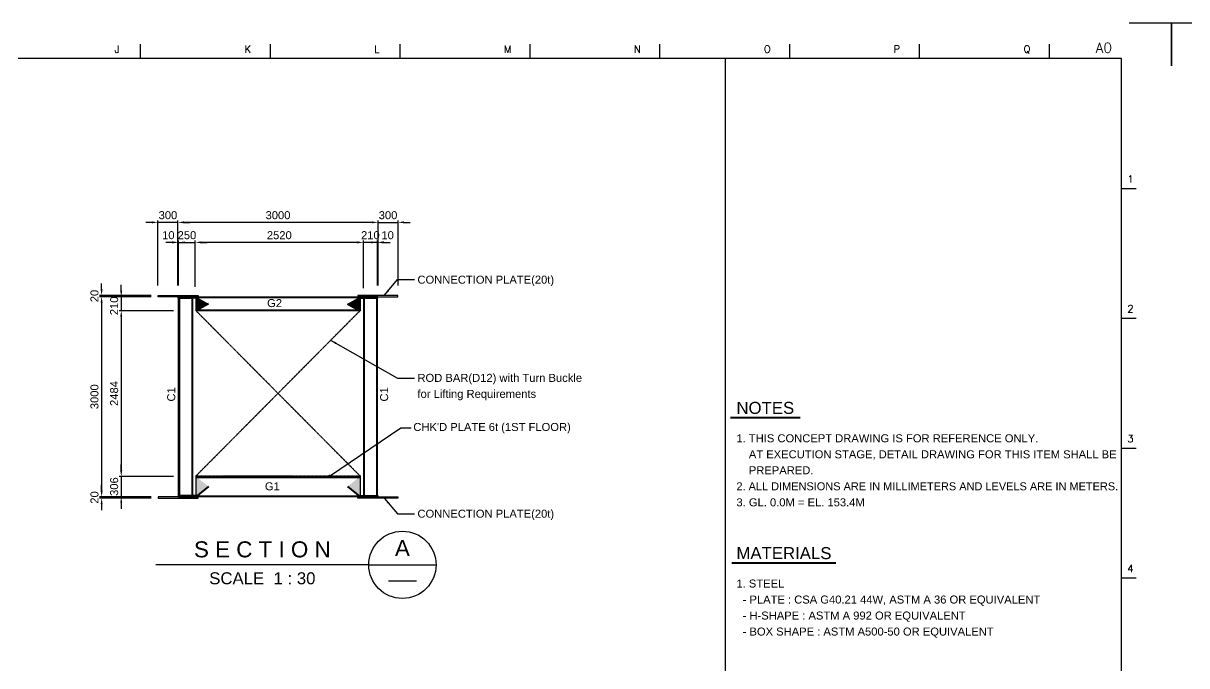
# Model space of a CAD drawing. Header units: millimetres. Extents: x 376548 to 485787, y -156716 to -17718.
# Drawn here: x 405296 to 422740, y -27350 to -17718 of the extents above; entities that cross this region are included whole.
import ezdxf
from ezdxf.enums import TextEntityAlignment as Align

# ---------------------------------------------------------------- set-up
doc = ezdxf.new("R2010")
doc.units = ezdxf.units.MM
doc.header["$LTSCALE"] = 2
for name, pattern in [('CENTER', [2, 1.25, -0.25, 0.25, -0.25]), ('CENTER2', [28.575, 19.05, -3.175, 3.175, -3.175]), ('HIDDEN', [0.375, 0.25, -0.125])]:
    doc.linetypes.add(name, pattern=pattern)
doc.layers.get('Defpoints').update_dxf_attribs({"color": 250})
for name, color, linetype in [('#20_GR', 3, 'Continuous'), ('C_BLOCK', 7, 'Continuous'), ('C_CEN', 1, 'CENTER'), ('C_COLUMN-01', 2, 'Continuous'), ('C_DIM', 7, 'Continuous'), ('C_GIRDER', 2, 'Continuous'), ('C_TEXT_01', 2, 'Continuous'), ('TAN-TIT', 30, 'Continuous'), ('TITLE', 7, 'Continuous')]:
    doc.layers.add(name, color=color, linetype=linetype)
doc.layers.add('C_STEEL', color=2, linetype='Continuous', lineweight=30)
doc.styles.add('Arial', font='arial.ttf')
doc.styles.add('COM', font='COMPLEX', dxfattribs={"height": 5})
doc.dimstyles.new('일반도면_0020', dxfattribs={"dimtxt": 80, "dimasz": 60, "dimexe": 20, "dimexo": 100, "dimgap": 30, "dimtad": 1, "dimdec": 0, "dimzin": 0, "dimdsep": 46, "dimtxsty": 'Arial', "dimcen": -100, "dimclrd": 7, "dimclre": 7, "dimclrt": 2, "dimadec": 8, "dimazin": 0, "dimtfac": 1, "dimtdec": 0, "dimtix": 1, "dimtmove": 2, "dimatfit": 3, "dimfxl": 1, "dimtolj": 1, "dimtzin": 0, "dimarcsym": 0})
doc.dimstyles.new('일반도면_0030', dxfattribs={"dimtxt": 120, "dimasz": 90, "dimexe": 30, "dimexo": 150, "dimgap": 45, "dimtad": 1, "dimdec": 0, "dimzin": 0, "dimdsep": 46, "dimtxsty": 'Arial', "dimcen": -150, "dimclrd": 7, "dimclre": 7, "dimclrt": 2, "dimadec": 8, "dimazin": 0, "dimtfac": 1, "dimtdec": 0, "dimtix": 1, "dimtmove": 2, "dimatfit": 3, "dimfxl": 1, "dimtolj": 1, "dimtzin": 0, "dimarcsym": 0})

# ---------------------------------------------------------------- blocks, each defined once
blk = doc.blocks.new('BORDER')
at = {"layer": 'TAN-TIT', "linetype": 'Continuous'}
for p, q in [((424, 16820), (0, 16820)), ((0, 16820), (0, 16396)), ((23780, 16820), (23356, 16820)), ((23780, 16396), (23780, 16820)), ((23780, 16820), (23780, 16396))]:
    blk.add_line(p, q, dxfattribs=at)
at = {"layer": 'TAN-TIT'}
for p, q in [((13476, 16468), (13476, 16612)), ((14774, 16468), (14774, 16612)), ((16072, 16468), (16072, 16612)), ((17370, 16468), (17370, 16612)), ((18668, 16468), (18668, 16612)), ((19966, 16468), (19966, 16612)), ((21263, 16468), (21263, 16612)), ((22561, 16468), (22561, 16612)), ((23282, 16468), (498, 16468)), ((19324, 4632), (19324, 16468)), ((23282, 352), (23282, 16468)), ((23282, 15170), (23427, 15170)), ((23282, 13872), (23427, 13872)), ((23282, 12574), (23427, 12574)), ((23282, 11277), (23427, 11277))]:
    blk.add_line(p, q, dxfattribs=at)
at = {"layer": 'TAN-TIT', "style": 'COM'}
for s, height, p in [('J', 72.1, (13217, 16526)), ('K', 72.1, (14515, 16526)), ('L', 72.1, (15812, 16526)), ('M', 72.1, (17110, 16526)), ('N', 72.1, (18408, 16526)), ('O', 72.1, (19706, 16526)), ('P', 72.1, (21004, 16526)), ('Q', 72.1, (22302, 16526)), ('A0', 100, (23023, 16526)), ('1', 72.1, (23340, 15228)), ('2', 72.1, (23340, 13930)), ('3', 72.1, (23340, 12632)), ('4', 72.1, (23340, 11334))]:
    blk.add_text(s, height=height, dxfattribs=at).set_placement(p)
blk = doc.blocks.new('*D332')
at = {"layer": 'C_DIM', "color": 7, "lineweight": -2, "transparency": 16777216}
for p, q in [((407615, -21647), (407615, -20673)), ((410525, -20703), (407705, -20703)), ((410615, -21647), (410615, -20673))]:
    blk.add_line(p, q, dxfattribs=at)
at = {"layer": 'C_DIM', "color": 7, "transparency": 16777216}
for points in [[(407705, -20688), (407705, -20718), (407615, -20703)], [(410525, -20688), (410525, -20718), (410615, -20703)]]:
    blk.add_solid(points, dxfattribs=at)
at = {"layer": 'Defpoints', "color": 0, "transparency": 16777216}
for p in [(407615, -20703), (407615, -21797), (410615, -21797)]:
    blk.add_point(p, dxfattribs=at)
at = {"layer": 'C_DIM', "color": 2, "transparency": 16777216, "insert": (409115, -20596), "char_height": 120, "attachment_point": 5, "style": 'Arial'}
blk.add_mtext('\\A1;3000', dxfattribs=at)
blk = doc.blocks.new('*D206')
at = {"layer": 'C_DIM', "color": 7, "lineweight": -2, "transparency": 16777216}
for p, q in [((407225, -20703), (407135, -20703)), ((407315, -21647), (407315, -20673)), ((407615, -20703), (407315, -20703)), ((407615, -21647), (407615, -20673)), ((407705, -20703), (407795, -20703))]:
    blk.add_line(p, q, dxfattribs=at)
at = {"layer": 'C_DIM', "color": 7, "transparency": 16777216}
for points in [[(407225, -20688), (407225, -20718), (407315, -20703)], [(407705, -20688), (407705, -20718), (407615, -20703)]]:
    blk.add_solid(points, dxfattribs=at)
at = {"layer": 'Defpoints', "color": 0, "transparency": 16777216}
for p in [(407315, -20703), (407315, -21797), (407615, -21797)]:
    blk.add_point(p, dxfattribs=at)
at = {"layer": 'C_DIM', "color": 2, "transparency": 16777216, "insert": (407465, -20596), "char_height": 120, "attachment_point": 5, "style": 'Arial'}
blk.add_mtext('\\A1;300', dxfattribs=at)
blk = doc.blocks.new('*D207')
at = {"layer": 'C_DIM', "color": 7, "lineweight": -2, "transparency": 16777216}
for p, q in [((410525, -20703), (410435, -20703)), ((410615, -21647), (410615, -20673)), ((410615, -20703), (410915, -20703)), ((410915, -21647), (410915, -20673)), ((411005, -20703), (411095, -20703))]:
    blk.add_line(p, q, dxfattribs=at)
at = {"layer": 'C_DIM', "color": 7, "transparency": 16777216}
for points in [[(410525, -20688), (410525, -20718), (410615, -20703)], [(411005, -20688), (411005, -20718), (410915, -20703)]]:
    blk.add_solid(points, dxfattribs=at)
at = {"layer": 'Defpoints', "color": 0, "transparency": 16777216}
for p in [(410915, -20703), (410615, -21797), (410915, -21797)]:
    blk.add_point(p, dxfattribs=at)
at = {"layer": 'C_DIM', "color": 2, "transparency": 16777216, "insert": (410765, -20596), "char_height": 120, "attachment_point": 5, "style": 'Arial'}
blk.add_mtext('\\A1;300', dxfattribs=at)
blk = doc.blocks.new('*D208')
at = {"layer": 'C_DIM', "color": 7, "lineweight": -2, "transparency": 16777216}
for p, q in [((407525, -21003), (407435, -21003)), ((407615, -21647), (407615, -20973)), ((407615, -21003), (407625, -21003)), ((407625, -21647), (407625, -20973)), ((407715, -21003), (407805, -21003))]:
    blk.add_line(p, q, dxfattribs=at)
at = {"layer": 'C_DIM', "color": 7, "transparency": 16777216}
for points in [[(407525, -20988), (407525, -21018), (407615, -21003)], [(407715, -20988), (407715, -21018), (407625, -21003)]]:
    blk.add_solid(points, dxfattribs=at)
at = {"layer": 'Defpoints', "color": 0, "transparency": 16777216}
for p in [(407625, -21003), (407615, -21797), (407625, -21797)]:
    blk.add_point(p, dxfattribs=at)
at = {"layer": 'C_DIM', "color": 2, "transparency": 16777216, "insert": (407471, -20896), "char_height": 120, "attachment_point": 5, "style": 'Arial'}
blk.add_mtext('\\A1;10', dxfattribs=at)
blk = doc.blocks.new('*D209')
at = {"layer": 'C_DIM', "color": 7, "lineweight": -2, "transparency": 16777216}
for p, q in [((407535, -21003), (407445, -21003)), ((407625, -21647), (407625, -20973)), ((407625, -21003), (407875, -21003)), ((407875, -21667), (407875, -20973)), ((407965, -21003), (408055, -21003))]:
    blk.add_line(p, q, dxfattribs=at)
at = {"layer": 'C_DIM', "color": 7, "transparency": 16777216}
for points in [[(407535, -20988), (407535, -21018), (407625, -21003)], [(407965, -20988), (407965, -21018), (407875, -21003)]]:
    blk.add_solid(points, dxfattribs=at)
at = {"layer": 'Defpoints', "color": 0, "transparency": 16777216}
for p in [(407875, -21003), (407625, -21797), (407875, -21817)]:
    blk.add_point(p, dxfattribs=at)
at = {"layer": 'C_DIM', "color": 2, "transparency": 16777216, "insert": (407750, -20896), "char_height": 120, "attachment_point": 5, "style": 'Arial'}
blk.add_mtext('\\A1;250', dxfattribs=at)
blk = doc.blocks.new('*D210')
at = {"layer": 'C_DIM', "color": 7, "lineweight": -2, "transparency": 16777216}
for p, q in [((410515, -21003), (410425, -21003)), ((410605, -21647), (410605, -20973)), ((410615, -21003), (410605, -21003)), ((410615, -21647), (410615, -20973)), ((410705, -21003), (410795, -21003))]:
    blk.add_line(p, q, dxfattribs=at)
at = {"layer": 'C_DIM', "color": 7, "transparency": 16777216}
for points in [[(410515, -20988), (410515, -21018), (410605, -21003)], [(410705, -20988), (410705, -21018), (410615, -21003)]]:
    blk.add_solid(points, dxfattribs=at)
at = {"layer": 'Defpoints', "color": 0, "transparency": 16777216}
for p in [(410605, -21003), (410605, -21797), (410615, -21797)]:
    blk.add_point(p, dxfattribs=at)
at = {"layer": 'C_DIM', "color": 2, "transparency": 16777216, "insert": (410759, -20896), "char_height": 120, "attachment_point": 5, "style": 'Arial'}
blk.add_mtext('\\A1;10', dxfattribs=at)
blk = doc.blocks.new('*D211')
at = {"layer": 'C_DIM', "color": 7, "lineweight": -2, "transparency": 16777216}
for p, q in [((410305, -21003), (410215, -21003)), ((410395, -21687), (410395, -20973)), ((410605, -21003), (410395, -21003)), ((410605, -21647), (410605, -20973)), ((410695, -21003), (410785, -21003))]:
    blk.add_line(p, q, dxfattribs=at)
at = {"layer": 'C_DIM', "color": 7, "transparency": 16777216}
for points in [[(410305, -20988), (410305, -21018), (410395, -21003)], [(410695, -20988), (410695, -21018), (410605, -21003)]]:
    blk.add_solid(points, dxfattribs=at)
at = {"layer": 'Defpoints', "color": 0, "transparency": 16777216}
for p in [(410395, -21003), (410605, -21797), (410395, -21837)]:
    blk.add_point(p, dxfattribs=at)
at = {"layer": 'C_DIM', "color": 2, "transparency": 16777216, "insert": (410500, -20896), "char_height": 120, "attachment_point": 5, "style": 'Arial'}
blk.add_mtext('\\A1;210', dxfattribs=at)
blk = doc.blocks.new('*D212')
at = {"layer": 'C_DIM', "color": 7, "lineweight": -2, "transparency": 16777216}
for p, q in [((407875, -21667), (407875, -20973)), ((410305, -21003), (407965, -21003)), ((410395, -21687), (410395, -20973))]:
    blk.add_line(p, q, dxfattribs=at)
at = {"layer": 'C_DIM', "color": 7, "transparency": 16777216}
for points in [[(407965, -20988), (407965, -21018), (407875, -21003)], [(410305, -20988), (410305, -21018), (410395, -21003)]]:
    blk.add_solid(points, dxfattribs=at)
at = {"layer": 'Defpoints', "color": 0, "transparency": 16777216}
for p in [(407875, -21003), (407875, -21817), (410395, -21837)]:
    blk.add_point(p, dxfattribs=at)
at = {"layer": 'C_DIM', "color": 2, "transparency": 16777216, "insert": (409135, -20896), "char_height": 120, "attachment_point": 5, "style": 'Arial'}
blk.add_mtext('\\A1;2520', dxfattribs=at)
blk = doc.blocks.new('*D213')
at = {"layer": 'C_DIM', "color": 7, "lineweight": -2, "transparency": 16777216}
for p, q in [((407215, -21817), (406441, -21817)), ((406471, -21907), (406471, -24727)), ((407215, -24817), (406441, -24817))]:
    blk.add_line(p, q, dxfattribs=at)
at = {"layer": 'C_DIM', "color": 7, "transparency": 16777216}
for points in [[(406456, -21907), (406486, -21907), (406471, -21817)], [(406456, -24727), (406486, -24727), (406471, -24817)]]:
    blk.add_solid(points, dxfattribs=at)
at = {"layer": 'Defpoints', "color": 0, "transparency": 16777216}
for p in [(407365, -21817), (406471, -24817), (407365, -24817)]:
    blk.add_point(p, dxfattribs=at)
at = {"layer": 'C_DIM', "color": 2, "transparency": 16777216, "insert": (406364, -23317), "char_height": 120, "attachment_point": 5, "rotation": 90, "style": 'Arial'}
blk.add_mtext('\\A1;3000', dxfattribs=at)
blk = doc.blocks.new('*D214')
at = {"layer": 'C_DIM', "color": 7, "lineweight": -2, "transparency": 16777216}
for p, q in [((406471, -21707), (406471, -21617)), ((407215, -21797), (406441, -21797)), ((406471, -21797), (406471, -21817)), ((407215, -21817), (406441, -21817)), ((406471, -21907), (406471, -21997))]:
    blk.add_line(p, q, dxfattribs=at)
at = {"layer": 'C_DIM', "color": 7, "transparency": 16777216}
for points in [[(406456, -21707), (406486, -21707), (406471, -21797)], [(406456, -21907), (406486, -21907), (406471, -21817)]]:
    blk.add_solid(points, dxfattribs=at)
at = {"layer": 'Defpoints', "color": 0, "transparency": 16777216}
for p in [(407365, -21797), (406471, -21817), (407365, -21817)]:
    blk.add_point(p, dxfattribs=at)
at = {"layer": 'C_DIM', "color": 2, "transparency": 16777216, "insert": (406364, -21807), "char_height": 120, "attachment_point": 5, "rotation": 90, "style": 'Arial'}
blk.add_mtext('\\A1;20', dxfattribs=at)
blk = doc.blocks.new('*D215')
at = {"layer": 'C_DIM', "color": 7, "lineweight": -2, "transparency": 16777216}
for p, q in [((406471, -24727), (406471, -24637)), ((407215, -24817), (406441, -24817)), ((407215, -24837), (406441, -24837)), ((406471, -24837), (406471, -24817)), ((406471, -24927), (406471, -25017))]:
    blk.add_line(p, q, dxfattribs=at)
at = {"layer": 'C_DIM', "color": 7, "transparency": 16777216}
for points in [[(406456, -24727), (406486, -24727), (406471, -24817)], [(406456, -24927), (406486, -24927), (406471, -24837)]]:
    blk.add_solid(points, dxfattribs=at)
at = {"layer": 'Defpoints', "color": 0, "transparency": 16777216}
for p in [(406471, -24817), (407365, -24817), (407365, -24837)]:
    blk.add_point(p, dxfattribs=at)
at = {"layer": 'C_DIM', "color": 2, "transparency": 16777216, "insert": (406364, -24827), "char_height": 120, "attachment_point": 5, "rotation": 90, "style": 'Arial'}
blk.add_mtext('\\A1;20', dxfattribs=at)
blk = doc.blocks.new('*D216')
at = {"layer": 'C_DIM', "color": 7, "lineweight": -2, "transparency": 16777216}
for p, q in [((406765, -21727), (406765, -21637)), ((407215, -21817), (406735, -21817)), ((406765, -21817), (406765, -22027)), ((407546, -22027), (406735, -22027)), ((406765, -22117), (406765, -22207))]:
    blk.add_line(p, q, dxfattribs=at)
at = {"layer": 'C_DIM', "color": 7, "transparency": 16777216}
for points in [[(406750, -21727), (406780, -21727), (406765, -21817)], [(406750, -22117), (406780, -22117), (406765, -22027)]]:
    blk.add_solid(points, dxfattribs=at)
at = {"layer": 'Defpoints', "color": 0, "transparency": 16777216}
for p in [(407365, -21817), (406765, -22027), (407696, -22027)]:
    blk.add_point(p, dxfattribs=at)
at = {"layer": 'C_DIM', "color": 2, "transparency": 16777216, "insert": (406659, -21955), "char_height": 120, "attachment_point": 5, "rotation": 90, "style": 'Arial'}
blk.add_mtext('\\A1;210', dxfattribs=at)
blk = doc.blocks.new('*D217')
at = {"layer": 'C_DIM', "color": 7, "lineweight": -2, "transparency": 16777216}
for p, q in [((407546, -22027), (406735, -22027)), ((406765, -22117), (406765, -24421)), ((407546, -24511), (406735, -24511))]:
    blk.add_line(p, q, dxfattribs=at)
at = {"layer": 'C_DIM', "color": 7, "transparency": 16777216}
for points in [[(406750, -22117), (406780, -22117), (406765, -22027)], [(406750, -24421), (406780, -24421), (406765, -24511)]]:
    blk.add_solid(points, dxfattribs=at)
at = {"layer": 'Defpoints', "color": 0, "transparency": 16777216}
for p in [(407696, -22027), (406765, -24511), (407696, -24511)]:
    blk.add_point(p, dxfattribs=at)
at = {"layer": 'C_DIM', "color": 2, "transparency": 16777216, "insert": (406659, -23269), "char_height": 120, "attachment_point": 5, "rotation": 90, "style": 'Arial'}
blk.add_mtext('\\A1;2484', dxfattribs=at)
blk = doc.blocks.new('*D218')
at = {"layer": 'C_DIM', "color": 7, "lineweight": -2, "transparency": 16777216}
for p, q in [((406765, -24421), (406765, -24331)), ((407546, -24511), (406735, -24511)), ((406765, -24511), (406765, -24817)), ((407215, -24817), (406735, -24817)), ((406765, -24907), (406765, -24997))]:
    blk.add_line(p, q, dxfattribs=at)
at = {"layer": 'C_DIM', "color": 7, "transparency": 16777216}
for points in [[(406750, -24421), (406780, -24421), (406765, -24511)], [(406750, -24907), (406780, -24907), (406765, -24817)]]:
    blk.add_solid(points, dxfattribs=at)
at = {"layer": 'Defpoints', "color": 0, "transparency": 16777216}
for p in [(407696, -24511), (406765, -24817), (407365, -24817)]:
    blk.add_point(p, dxfattribs=at)
at = {"layer": 'C_DIM', "color": 2, "transparency": 16777216, "insert": (406659, -24664), "char_height": 120, "attachment_point": 5, "rotation": 90, "style": 'Arial'}
blk.add_mtext('\\A1;306', dxfattribs=at)

msp = doc.modelspace()

# ---------------------------------------------------------------- linework, layer by layer
at = {"layer": '#20_GR', "color": 1}
for p, q in [((409888.2, -24506.1), (410958.7, -23781.5)), ((410958.7, -23781.5), (411111.2, -23781.5))]:
    msp.add_line(p, q, dxfattribs=at)
at = {"color": 4, "const_width": 15}
msp.add_lwpolyline([(409880.7, -24501.1, 1), (409895.7, -24501.1, 1)], format="xyb", close=True, dxfattribs=at)
at = {"layer": 'C_BLOCK', "color": 1, "linetype": 'Continuous', "lineweight": 40}
for p, q in [((415901.1, -23627.9), (416941.6, -23627.9)), ((415920.8, -25805.6), (417480.8, -25805.6))]:
    msp.add_line(p, q, dxfattribs=at)
at = {"layer": 'C_CEN'}
for p, q in [((407885.1, -24505.1), (410345.1, -24505.1)), ((407885.1, -24511.1), (410345.1, -24511.1))]:
    msp.add_line(p, q, dxfattribs=at)
at = {"layer": 'C_COLUMN-01'}
for points in [[(407835.1, -24797.1), (407625.1, -24797.1), (407625.1, -21837.1), (407835.1, -21837.1)], [(410395.1, -24797.1), (410605.1, -24797.1), (410605.1, -21837.1), (410395.1, -21837.1)]]:
    msp.add_lwpolyline(points, close=True, dxfattribs=at)
at = {"layer": 'C_GIRDER', "linetype": 'HIDDEN'}
for p, q in [((407639.3, -21837.1), (407639.3, -24797.1)), ((407820.9, -21837.1), (407820.9, -24797.1)), ((410409.3, -21837.1), (410409.3, -24797.1)), ((410590.9, -21837.1), (410590.9, -24797.1)), ((407885.1, -24525.7), (410345.1, -24525.7)), ((407920.1, -24802.5), (410310.1, -24802.5))]:
    msp.add_line(p, q, dxfattribs=at)
at = {"layer": 'C_GIRDER', "color": 2}
for p, q in [((407885.1, -21817.1), (407885.1, -22027.1)), ((410345.1, -21817.1), (410345.1, -22027.1))]:
    msp.add_line(p, q, dxfattribs=at)
at = {"layer": 'C_GIRDER', "color": 2, "linetype": 'HIDDEN'}
for p, q in [((407920.1, -21831.3), (410310.1, -21831.3)), ((407885.1, -22012.9), (410345.1, -22012.9))]:
    msp.add_line(p, q, dxfattribs=at)
at = {"layer": 'C_GIRDER', "linetype": 'CENTER2', "ltscale": 0.2}
for p, q in [((407885.1, -24505.1), (410345.1, -22027.1)), ((410345.1, -24505.1), (407885.1, -22027.1))]:
    msp.add_line(p, q, dxfattribs=at)
at = {"layer": 'C_GIRDER'}
for p, q in [((407885.1, -24505.1), (407885.1, -24817.1)), ((410345.1, -24505.1), (410345.1, -24817.1))]:
    msp.add_line(p, q, dxfattribs=at)
for points in [[(407320.1, -21797.1), (407920.1, -21797.1), (407920.1, -21817.1), (407320.1, -21817.1)], [(410910.1, -21797.1), (410310.1, -21797.1), (410310.1, -21817.1), (410910.1, -21817.1)], [(407620.1, -21817.1), (407920.1, -21817.1), (407920.1, -21837.1), (407620.1, -21837.1)], [(410610.1, -21817.1), (410310.1, -21817.1), (410310.1, -21837.1), (410610.1, -21837.1)], [(407320.1, -24837.1), (407920.1, -24837.1), (407920.1, -24817.1), (407320.1, -24817.1)], [(407620.1, -24817.1), (407920.1, -24817.1), (407920.1, -24797.1), (407620.1, -24797.1)], [(410610.1, -24817.1), (410310.1, -24817.1), (410310.1, -24797.1), (410610.1, -24797.1)], [(410910.1, -24837.1), (410310.1, -24837.1), (410310.1, -24817.1), (410910.1, -24817.1)]]:
    msp.add_lwpolyline(points, close=True, dxfattribs=at)
at = {"layer": 'C_GIRDER', "color": 2}
for points in [[(407885.1, -21817.1), (410345.1, -21817.1)], [(410345.1, -22027.1), (407885.1, -22027.1)]]:
    msp.add_lwpolyline(points, dxfattribs=at)
at = {"layer": 'C_GIRDER'}
for points in [[(407885.1, -24511.1), (410345.1, -24511.1)], [(410345.1, -24817.1), (407885.1, -24817.1)]]:
    msp.add_lwpolyline(points, dxfattribs=at)
at = {"layer": 'C_STEEL', "color": 6, "lineweight": 40}
for p, q in [((408072.6, -21922.1), (407885.1, -22027.1)), ((410157.6, -21922.1), (410345.1, -22027.1)), ((408072.6, -24664.1), (407885.1, -24817.1)), ((410157.6, -24664.1), (410345.1, -24817.1))]:
    msp.add_line(p, q, dxfattribs=at)
for points in [[(407885.1, -21817.1), (407885.1, -22027.1), (408072.6, -21922.1)], [(410345.1, -21817.1), (410345.1, -22027.1), (410157.6, -21922.1)], [(407885.1, -24511.1), (407885.1, -24817.1), (408072.6, -24664.1)], [(410345.1, -24511.1), (410345.1, -24817.1), (410157.6, -24664.1)]]:
    msp.add_solid(points, dxfattribs=at)
at = {"layer": 'TITLE', "color": 1, "linetype": 'Continuous'}
msp.add_line((410476.3, -25837.1), (407284.3, -25837.1), dxfattribs=at)
msp.add_lwpolyline([(410476.3, -25837.1), (411484.3, -25837.1)], dxfattribs=at)
at = {"layer": 'TITLE', "color": 2, "linetype": 'Continuous'}
msp.add_lwpolyline([(410773.8, -26076.6), (411192.7, -26076.6)], dxfattribs=at)
at = {"layer": 'TITLE', "color": 1, "linetype": 'Continuous'}
msp.add_circle((410980.3, -25837.1), 504, dxfattribs=at)

# ---------------------------------------------------------------- block references
at = {"xscale": 1.5, "yscale": 1.5, "zscale": 1.5}
for p in [(386840, -42948.2), (422510, -42948.2)]:
    msp.add_blockref('BORDER', p, dxfattribs=at)

# ---------------------------------------------------------------- texts
at = {"layer": 'C_BLOCK', "color": 3, "ltscale": 10, "style": 'Arial'}
for s, p in [('NOTES', (416421.3, -23627.9)), ('MATERIALS', (416700.8, -25805.6))]:
    msp.add_text(s, height=180, dxfattribs=at).set_placement(p, align=Align.BOTTOM_CENTER)
at = {"layer": 'C_TEXT_01', "style": 'Arial'}
for s, p in [('CONNECTION PLATE(20t)', (411206, -21622)), ('ROD BAR(D12) with Turn Buckle', (411206, -23094.1)), ('for Lifting Requirements', (411206, -23334.1)), ("CHK'D PLATE 6t (1ST FLOOR)", (411144.3, -23830.3)), ('CONNECTION PLATE(20t)', (411206, -25130.6))]:
    msp.add_text(s, height=120, dxfattribs=at).set_placement(p)
for s, p in [('G2', (408951.9, -21973.2)), ('G1', (408918.8, -24719.7))]:
    msp.add_text(s, height=120, rotation=360, dxfattribs=at).set_placement(p)
for p in [(407514.3, -23282.1), (410706.4, -23282.1)]:
    msp.add_text('C1', height=120, rotation=90, dxfattribs=at).set_placement(p, align=Align.MIDDLE_CENTER)
for s, p in [('1. THIS CONCEPT DRAWING IS FOR REFERENCE ONLY.', (415988.2, -23939.9)), ('    AT EXECUTION STAGE, DETAIL DRAWING FOR THIS ITEM SHALL BE', (415988.2, -24179.9)), ('    PREPARED.', (415988.2, -24419.9)), ('3. GL. 0.0M = EL. 153.4M', (415988.2, -24899.9)), ('1. STEEL', (415988.2, -26117.6)), ('  - PLATE : CSA G40.21 44W, ASTM A 36 OR EQUIVALENT', (415988.2, -26357.6)), ('  - H-SHAPE : ASTM A 992 OR EQUIVALENT', (415988.2, -26597.6)), ('  - BOX SHAPE : ASTM A500-50 OR EQUIVALENT', (415988.2, -26837.6))]:
    msp.add_text(s, height=120, dxfattribs=at).set_placement(p, align=Align.MIDDLE_LEFT)
at = {"layer": 'C_TEXT_01', "style": 'Arial', "width": 0.98}
msp.add_text('2. ALL DIMENSIONS ARE IN MILLIMETERS AND LEVELS ARE IN METERS.', height=120, dxfattribs=at).set_placement((415988.2, -24659.9), align=Align.MIDDLE_LEFT)
at = {"layer": 'TITLE', "color": 2, "ltscale": 10, "style": 'Arial'}
msp.add_text('A', height=240, dxfattribs=at).set_placement((410980.3, -25585.1), align=Align.MIDDLE)
at = {"layer": 'TITLE', "color": 3, "ltscale": 10, "style": 'Arial'}
msp.add_text('S E C T I O N', height=240, dxfattribs=at).set_placement((408880.3, -25725.1), align=Align.CENTER)
at = {"layer": 'TITLE', "color": 2, "linetype": 'Continuous', "style": 'Arial'}
msp.add_text('SCALE  1 : 30', height=180, dxfattribs=at).set_placement((408880.4, -25949.1), align=Align.TOP_CENTER)

# ---------------------------------------------------------------- dimensions: what is measured, and where the dimension line sits
at = {"layer": 'C_DIM'}
for base, p1, p2, picture, middle in [((407315.1, -20702.7), (407615.1, -21797.1), (407315.1, -21797.1), '*D206', (407465.1, -20596.4)), ((407875.1, -21002.7), (407625.1, -21797.1), (407875.1, -21817.1), '*D209', (407750.1, -20896.4)), ((407875.1, -21002.7), (410395.1, -21837.1), (407875.1, -21817.1), '*D212', (409135.1, -20896.4))]:
    dim = msp.add_linear_dim(base=base, p1=p1, p2=p2, dimstyle='일반도면_0030', dxfattribs=at)
    dim.commit()
    dim.dimension.update_dxf_attribs({"geometry": picture, "text_midpoint": middle})
for p1, p2, distance, picture, middle in [((410615.1, -21797.1), (407615.1, -21797.1), -1094.4, '*D332', (409115.1, -20596.4)), ((407365.1, -21797.1), (407365.1, -21817.1), -894.6, '*D214', (406364.3, -21807.1)), ((407365.1, -21817.1), (407365.1, -24817.1), -894.6, '*D213', (406364.2, -23317.1)), ((407365.1, -24837.1), (407365.1, -24817.1), 894.6, '*D215', (406364.3, -24827.1))]:
    dim = msp.add_aligned_dim(p1=p1, p2=p2, distance=distance, dimstyle='일반도면_0030', dxfattribs=at)
    dim.commit()
    dim.dimension.update_dxf_attribs({"geometry": picture, "text_midpoint": middle})
for base, p1, p2, angle, picture, middle in [((410915.1, -20702.7), (410615.1, -21797.1), (410915.1, -21797.1), 180, '*D207', (410765.1, -20596.4)), ((410395.1, -21002.7), (410605.1, -21797.1), (410395.1, -21837.1), 180, '*D211', (410500.1, -20896.4)), ((406765.1, -24511.1), (407695.6, -22027.1), (407695.6, -24511.1), 90, '*D217', (406658.8, -23269.1)), ((406765.1, -24817.1), (407695.6, -24511.1), (407365.1, -24817.1), 90, '*D218', (406658.8, -24664.1))]:
    dim = msp.add_linear_dim(base=base, p1=p1, p2=p2, angle=angle, dimstyle='일반도면_0030', dxfattribs=at)
    dim.commit()
    dim.dimension.update_dxf_attribs({"geometry": picture, "text_midpoint": middle})
dim = msp.add_linear_dim(base=(407625.1, -21002.7), p1=(407615.1, -21797.1), p2=(407625.1, -21797.1), dimstyle='일반도면_0030', dxfattribs=at)
dim.commit()
dim.dimension.update_dxf_attribs({"geometry": '*D208', "text_midpoint": (407471.2, -20896.4), "dimtype": 160})
for base, p1, p2, angle, picture, middle in [((410605.1, -21002.7), (410615.1, -21797.1), (410605.1, -21797.1), 180, '*D210', (410759, -20896.4)), ((406765.1, -22027.1), (407365.1, -21817.1), (407695.6, -22027.1), 90, '*D216', (406658.8, -21954.6))]:
    dim = msp.add_linear_dim(base=base, p1=p1, p2=p2, angle=angle, dimstyle='일반도면_0030', dxfattribs=at)
    dim.commit()
    dim.dimension.update_dxf_attribs({"geometry": picture, "text_midpoint": middle, "dimtype": 160})

# ---------------------------------------------------------------- leaders
for points in [[(410712.1, -21792.9), (410907, -21559.6), (411162.3, -21559.6)], [(409904.6, -22470.8), (410907, -23038), (411162.3, -23038)], [(410712.1, -24841.3), (410907, -25074.6), (411162.3, -25074.6)]]:
    msp.add_leader(points, dimstyle='일반도면_0020', override={"dimasz": 90}, dxfattribs=at)

doc.saveas('drawing.dxf')
